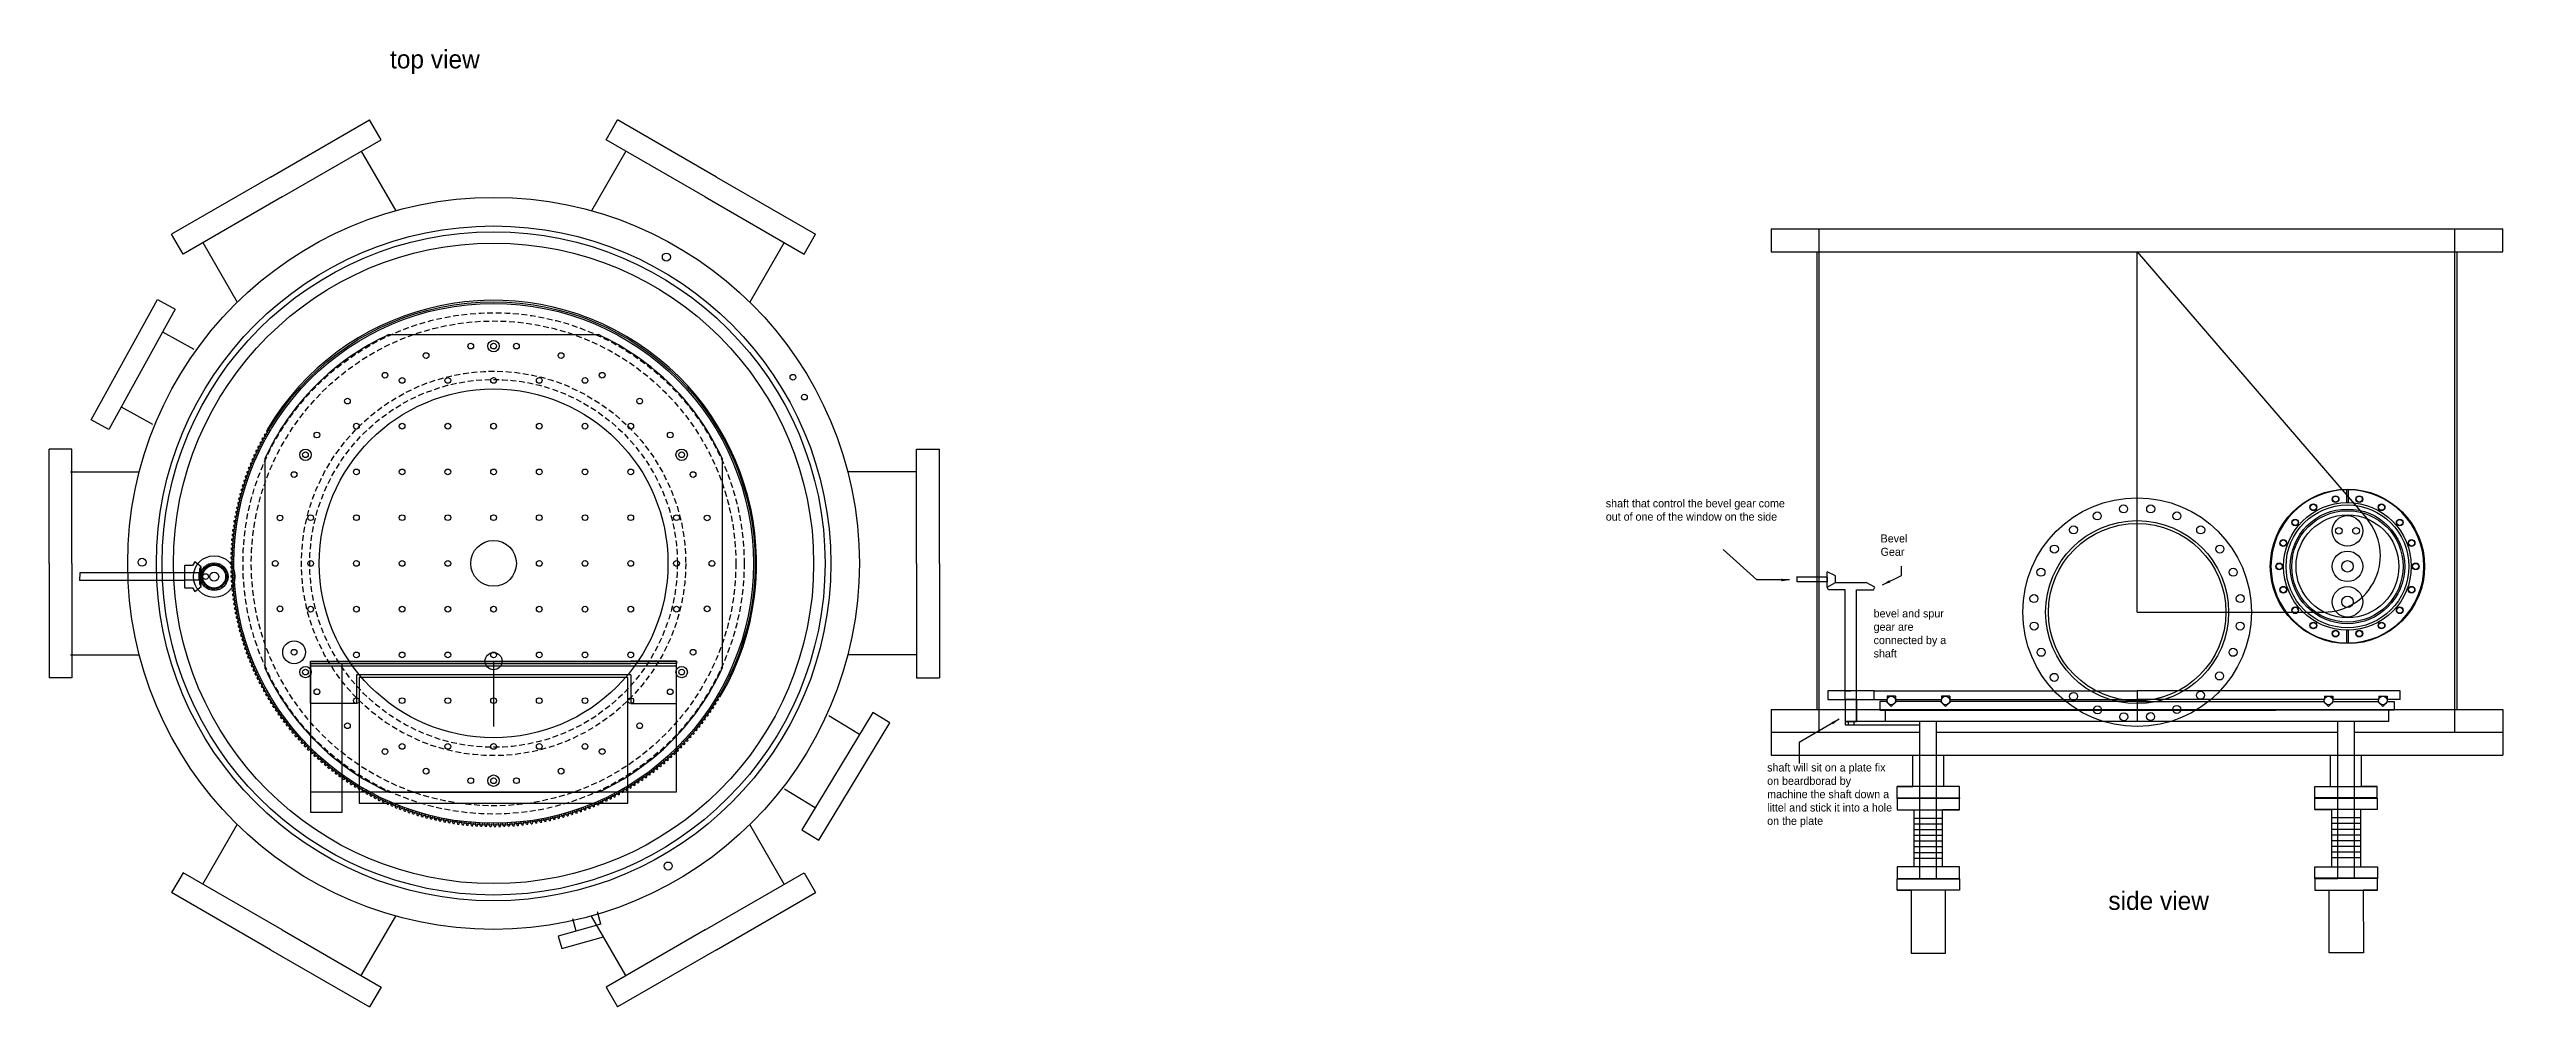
# Model space of a CAD drawing. Header units: inches. Extents: x -48 to 138, y -19 to 22.
# Drawn here: x 30.6 to 137.9, y -19.4 to 22.5 of the extents above; entities that cross this region are included whole.
import ezdxf

# ---------------------------------------------------------------- set-up
doc = ezdxf.new("R2010")
doc.units = ezdxf.units.IN
doc.header["$MEASUREMENT"] = 0
doc.linetypes.add('DASHED2', pattern=[0.375, 0.25, -0.125])
doc.linetypes.add('HIDDEN2', pattern=[0.1875, 0.125, -0.0625])
doc.dimstyles.get("Standard").update_dxf_attribs({"dimtxt": 0.18, "dimasz": 0.18, "dimexe": 0.18, "dimexo": 0.0625, "dimgap": 0.09, "dimtad": 0, "dimtih": 1, "dimtoh": 1, "dimdec": 4, "dimzin": 0, "dimdsep": 46, "dimtxsty": 'Standard', "dimcen": 0.09, "dimadec": 0, "dimazin": 0, "dimtfac": 1, "dimtdec": 4, "dimtofl": 0, "dimtmove": 0, "dimatfit": 3, "dimfxl": 1, "dimtolj": 1, "dimtzin": 0, "dimarcsym": 0})

# ---------------------------------------------------------------- blocks, each defined once
blk = doc.blocks.new('*U2')
at = {"color": 4}
blk.add_arc((-7.99, -8.15), 11.5, 45.4038, 45.7334, dxfattribs=at)
for points in [[(0.04, 0.08), (0, 0.06), (-0.04, 0.04), (-0.08, 0.01)], [(0.08, 0.04), (0.06, 0), (0.04, -0.04), (0.01, -0.08)]]:
    blk.add_open_spline(points, degree=3, dxfattribs=at)
blk = doc.blocks.new('*U3')
at = {"color": 0, "linetype": 'ByBlock', "lineweight": -2, "transparency": 16777216}
for p, rotation in [((75.76, -96.64), 64.35754189942732), ((75.95, -96.57), 63.35195530724869), ((76.14, -96.51), 62.34636871507007), ((76.33, -96.45), 61.3407821228916), ((76.52, -96.39), 60.33519553071336), ((76.72, -96.34), 59.32960893853489), ((76.91, -96.29), 58.32402234635626), ((77.1, -96.24), 57.31843575417746), ((77.3, -96.2), 56.31284916199867), ((77.5, -96.16), 55.30726256982003), ((77.69, -96.12), 54.3016759776414), ((77.89, -96.09), 53.29608938546278), ((78.09, -96.06), 52.29050279328433), ((78.29, -96.03), 51.28491620110571), ((78.49, -96.01), 50.27932960892691), ((78.69, -95.99), 49.27374301674811), ((78.89, -95.98), 48.26815642456929), ((79.09, -95.97), 47.26256983239065), ((79.29, -95.96), 46.2569832402122), ((79.49, -95.95), 45.25139664803376), ((79.69, -95.95), 44.24581005585532), ((79.89, -95.96), 43.24022346367686), ((80.09, -95.96), 42.23463687149859), ((80.29, -95.97), 41.22905027932033), ((80.49, -95.98), 40.2234636871417), ((80.69, -96), 39.21787709496306), ((80.89, -96.02), 38.2122905027848), ((81.09, -96.04), 37.20670391060654), ((81.28, -96.07), 36.20111731842791), ((81.48, -96.1), 35.19553072624909), ((81.68, -96.13), 34.18994413407047), ((81.88, -96.17), 33.18435754189184), ((82.07, -96.21), 32.1787709497134), ((82.27, -96.26), 31.17318435753512), ((82.46, -96.3), 30.16759776535685), ((82.66, -96.36), 29.16201117317822), ((82.85, -96.41), 28.15642458099977), ((83.04, -96.47), 27.15083798882151), ((83.23, -96.53), 26.14525139664289), ((83.42, -96.59), 25.13966480446408), ((83.61, -96.66), 24.1340782122856), ((73.6, -97.69), 76.42458100557066), ((73.77, -97.58), 75.41899441339186), ((73.95, -97.48), 74.41340782121304), ((74.12, -97.38), 73.40782122903461), ((74.3, -97.29), 72.40223463685615), ((74.47, -97.19), 71.39664804467787), ((74.65, -97.1), 70.3910614524998), ((74.83, -97.02), 69.38547486032115), ((75.02, -96.94), 68.37988826814237), ((75.2, -96.86), 67.37430167596357), ((75.39, -96.78), 66.36871508378475), ((75.57, -96.71), 65.36312849160593), ((83.8, -96.73), 23.12849162010716), ((83.98, -96.81), 22.12290502792853), ((84.17, -96.88), 21.11731843574972), ((84.35, -96.97), 20.11173184357129), ((84.53, -97.05), 19.10614525139301), ((84.71, -97.14), 18.10055865921494), ((84.89, -97.23), 17.09497206703686), ((85.07, -97.32), 16.08938547485838), ((85.24, -97.42), 15.08379888267958), ((85.42, -97.52), 14.07821229050075), ((85.59, -97.62), 13.07262569832194), ((85.76, -97.73), 12.06703910614318), ((72.16, -98.76), 85.47486033517688), ((72.31, -98.63), 84.46927374299825), ((72.46, -98.5), 83.46368715082018), ((72.62, -98.38), 82.45810055864187), ((72.78, -98.25), 81.45251396646343), ((72.94, -98.14), 80.44692737428481), ((73.1, -98.02), 79.44134078210618), ((73.27, -97.91), 78.43575418992792), ((73.43, -97.79), 77.43016759774946), ((85.93, -97.83), 11.06145251396437), ((86.1, -97.95), 10.05586592178589), ((86.26, -98.06), 9.05027932960782), ((86.42, -98.18), 8.04469273742973), ((86.58, -98.3), 7.039106145251279), ((86.74, -98.42), 6.033519553072465), ((86.9, -98.55), 5.027932960893711), ((87.05, -98.68), 4.022346368714788), ((87.2, -98.81), 3.016759776536228), ((71.02, -99.89), 93.51955307260626), ((71.16, -99.74), 92.51396648042747), ((71.29, -99.59), 91.508379888249), ((71.43, -99.45), 90.50279329607037), ((71.57, -99.31), 89.49720670389155), ((71.71, -99.17), 88.49162011171276), ((71.86, -99.03), 87.48603351953413), ((72.01, -98.89), 86.48044692735569), ((87.35, -98.94), 2.011173184357352), ((87.5, -99.08), 1.005586592178477), ((70.29, -100.84), 99.55307262567749), ((70.4, -100.68), 98.54748603349903), ((70.52, -100.52), 97.54189944132077), ((70.64, -100.36), 96.53631284914194), ((70.77, -100.2), 95.53072625696352), ((70.89, -100.04), 94.52513966478506), ((69.56, -102.04), 106.5921787709282), ((69.65, -101.86), 105.5865921787496), ((69.75, -101.69), 104.5810055865708), ((69.85, -101.51), 103.5754189943924), ((69.96, -101.34), 102.5698324022139), ((70.06, -101.17), 101.5642458100351), ((70.17, -101.01), 100.5586592178563), ((69.05, -103.13), 112.6256983239995), ((69.13, -102.94), 111.6201117318208), ((69.21, -102.76), 110.6145251396422), ((69.29, -102.58), 109.6089385474638), ((69.38, -102.39), 108.6033519552851), ((69.47, -102.22), 107.5977653631067), ((68.72, -104.07), 117.6536312848919), ((68.78, -103.88), 116.648044692713), ((68.84, -103.69), 115.6424581005344), ((68.91, -103.5), 114.636871508356), ((68.98, -103.31), 113.6312849161777), ((68.44, -105.24), 123.6871508379635), ((68.48, -105.04), 122.681564245785), ((68.52, -104.85), 121.6759776536064), ((68.56, -104.65), 120.6703910614278), ((68.61, -104.46), 119.6648044692495), ((68.67, -104.27), 118.6592178770709), ((68.29, -106.23), 128.7150837988559), ((68.32, -106.03), 127.7094972066773), ((68.34, -105.83), 126.7039106144988), ((68.37, -105.63), 125.6983240223203), ((68.4, -105.44), 124.6927374301419), ((68.24, -107.03), 132.7374301675978), ((68.24, -107.23), 133.7430167597764), ((68.24, -107.43), 134.748603351955), ((68.25, -106.83), 131.7318435753912), ((68.26, -106.63), 130.7262569832128), ((68.28, -106.43), 129.7206703910343), ((68.24, -107.63), 135.7541899441338), ((68.25, -107.83), 136.7597765363123), ((68.26, -108.03), 137.7653631284909), ((68.27, -108.23), 138.7709497206694), ((68.29, -108.43), 139.7765363128478), ((68.31, -108.63), 140.7821229050263), ((68.33, -108.83), 141.7877094972045), ((68.36, -109.03), 142.7932960893831), ((68.39, -109.23), 143.7988826815618), ((68.42, -109.42), 144.8044692737402), ((68.46, -109.62), 145.8100558659189), ((68.5, -109.82), 146.8156424580975), ((68.55, -110.01), 147.8212290502761), ((68.6, -110.21), 148.8268156424546), ((68.65, -110.4), 149.832402234633), ((68.7, -110.59), 150.8379888268115), ((68.76, -110.78), 151.8435754189901), ((68.82, -110.97), 152.8491620111685), ((68.89, -111.16), 153.8547486033466), ((68.95, -111.35), 154.8603351955249), ((69.03, -111.54), 155.8659217877037), ((69.1, -111.72), 156.8715083798822), ((69.18, -111.91), 157.8770949720606), ((69.26, -112.09), 158.8826815642392), ((69.34, -112.27), 159.8882681564174), ((69.43, -112.45), 160.8938547485958), ((69.52, -112.63), 161.8994413407746), ((69.62, -112.81), 162.9050279329532), ((69.71, -112.98), 163.9106145251315), ((69.81, -113.16), 164.91620111731), ((69.92, -113.33), 165.9217877094884), ((70.02, -113.5), 166.9273743016669), ((70.13, -113.67), 167.9329608938456), ((70.25, -113.83), 168.9385474860243), ((70.36, -114), 169.9441340782028), ((70.48, -114.16), 170.9497206703814), ((70.6, -114.32), 171.9553072625602), ((70.72, -114.48), 172.9608938547385), ((70.85, -114.63), 173.9664804469171), ((70.98, -114.79), 174.9720670390959), ((71.11, -114.94), 175.9776536312746), ((71.24, -115.09), 176.9832402234532), ((71.38, -115.23), 177.988826815632), ((71.52, -115.38), 178.9944134078103), ((71.66, -115.52), 180)]:
    blk.add_blockref('*U2', p, dxfattribs=dict(at, rotation=rotation))
blk.add_blockref('*U2', (87.64, -99.22), dxfattribs=at)

msp = doc.modelspace()

# ---------------------------------------------------------------- linework, layer by layer
for p, q in [((40.25, 16.8875), (44.58013, 19.3875)), ((45.08013, 18.52147), (44.58013, 19.3875)), ((54.91987, 18.52147), (55.41987, 19.3875)), ((59.75, 16.8875), (55.41987, 19.3875)), ((40.75, 16.02147), (45.08013, 18.52147)), ((59.25, 16.02147), (54.91987, 18.52147)), ((44.2141, 18.02147), (45.71813, 15.41641)), ((55.7859, 18.02147), (54.28187, 15.41641)), ((55.7859, 18.02147), (54.28187, 15.41641)), ((40.25, 16.8875), (35.91987, 14.3875)), ((59.75, 16.8875), (64.08013, 14.3875)), ((40.75, 16.02147), (36.41987, 13.52147)), ((59.25, 16.02147), (63.58013, 13.52147)), ((36.41987, 13.52147), (35.91987, 14.3875)), ((37.2859, 14.02147), (38.78993, 11.41641)), ((62.7141, 14.02147), (61.21007, 11.41641)), ((62.7141, 14.02147), (61.21007, 11.41641)), ((63.58013, 13.52147), (64.08013, 14.3875)), ((105.88494, 14.61978), (105.88494, 13.61978)), ((105.88494, 14.61978), (137.88494, 14.61978)), ((105.88494, 14.61978), (137.88494, 14.61978)), ((107.98494, -7.38022), (107.98494, 14.61978)), ((135.78494, -7.38022), (135.78494, 14.61978)), ((137.88494, 13.61978), (137.88494, 14.61978)), ((105.88494, 13.61978), (137.88494, 13.61978)), ((107.88494, -6.38022), (107.88494, 13.61978)), ((121.88494, -2.13022), (121.88494, 13.61978)), ((135.88494, -6.38022), (135.88494, 13.61978)), ((35.52561, 10.12171), (36.89391, 9.36729)), ((33.85405, 8.90223), (33.85405, 8.90223)), ((33.71499, 6.83779), (35.08329, 6.08336)), ((30.55868, 0), (30.55868, 5)), ((31.55868, 5), (30.55868, 5)), ((31.55868, 0), (31.55868, 5)), ((68.5, 0), (68.5, 5)), ((68.5, 5), (69.5, 5)), ((69.5, 0), (69.5, 5)), ((31.5, 4), (34.50807, 4)), ((68.5, 4), (65.49193, 4)), ((68.5, 4), (65.49193, 4)), ((30.55868, 0), (30.55868, -5)), ((31.55868, 0), (31.55868, -5)), ((36.93517, 0.07525), (36.82848, -0.08479)), ((37.21431, -0.14483), (36.93517, 0.07525)), ((36.50053, -0.08479), (36.48084, -0.10448)), ((36.48084, -0.10448), (36.48084, -1.04936)), ((36.50053, -0.41944), (36.48084, -0.39975)), ((36.48084, -0.75408), (36.50053, -0.7344)), ((36.48084, -1.04936), (36.50053, -1.06904)), ((36.82848, -0.08479), (36.50053, -0.08479)), ((37.13045, -0.41944), (36.50053, -0.41944)), ((36.50053, -0.7344), (36.50053, -0.41944)), ((37.13045, -0.7344), (36.50053, -0.7344)), ((36.50053, -1.06904), (36.82848, -1.06904)), ((36.82848, -1.06904), (36.93517, -1.22908)), ((36.93517, -1.22908), (37.21431, -1.009)), ((37.13045, -0.41944), (37.15013, -0.39975)), ((37.13045, -0.7344), (37.13045, -0.41944)), ((37.15013, -0.75408), (37.13045, -0.7344)), ((37.15013, -0.24129), (37.21431, -0.14483)), ((37.15013, -0.91255), (37.15013, -0.24129)), ((37.21431, -1.009), (37.15013, -0.91255)), ((37.21431, -1.009), (37.21431, -0.14483)), ((68.5, 0), (68.5, -5)), ((69.5, 0), (69.5, -5)), ((31.5, -4), (34.50807, -4)), ((68.5, -4), (65.49193, -4)), ((68.5, -4), (65.49193, -4)), ((31.55868, -5), (30.55868, -5)), ((68.5, -5), (69.5, -5)), ((105.88494, -6.38022), (119.25102, -6.38022)), ((105.88494, -6.38022), (105.88494, -7.38022)), ((109.11834, -5.94371), (109.11834, -6.91147)), ((109.61834, -5.94371), (109.61834, -6.91147)), ((121.88494, -6.41147), (115.81224, -6.41147)), ((119.25102, -6.38022), (124.51885, -6.38022)), ((121.88494, -6.41147), (127.95764, -6.41147)), ((124.51885, -6.38022), (137.88494, -6.38022)), ((137.88494, -6.38022), (137.88494, -7.38022)), ((66.00285, -7.47433), (64.66535, -6.66656)), ((105.88494, -7.38022), (112.38494, -7.38022)), ((105.88494, -7.38022), (112.38494, -7.38022)), ((105.88494, -7.38022), (105.88494, -8.38022)), ((107.98494, -7.38022), (110.88494, -7.38022)), ((110.88494, -6.91147), (109.11834, -6.91147)), ((109.11834, -6.91147), (109.11834, -7.05414)), ((109.11834, -7.05414), (112.38494, -7.05414)), ((110.88494, -7.38022), (112.38494, -7.38022)), ((112.38494, -13.78647), (112.38494, -6.91147)), ((113.11494, -13.78647), (113.11494, -6.91147)), ((113.11494, -7.38022), (130.65859, -7.38022)), ((113.11494, -7.38022), (130.65859, -7.38022)), ((130.66303, -13.78038), (130.65826, -6.90538)), ((131.39303, -13.77987), (131.38826, -6.90487)), ((131.38859, -7.38022), (137.88494, -7.38022)), ((131.38859, -7.38022), (137.88494, -7.38022)), ((137.88494, -7.38022), (137.88494, -8.38022)), ((105.88494, -8.38022), (137.88494, -8.38022)), ((112.07244, -9.75522), (112.07244, -8.38022)), ((113.42744, -9.75522), (113.42744, -8.38022)), ((130.34773, -9.74935), (130.34678, -8.37435)), ((131.70273, -9.74841), (131.70178, -8.37341)), ((64.06421, -10.68434), (62.7267, -9.87657)), ((114.11494, -9.75522), (111.38494, -9.75522)), ((111.38494, -9.75522), (112.07244, -9.75522)), ((111.38494, -10.25522), (111.38494, -9.75522)), ((111.38494, -10.25522), (114.11494, -10.25522)), ((111.38494, -10.27085), (111.38494, -10.25522)), ((114.11494, -10.27085), (111.38494, -10.27085)), ((111.38494, -10.27085), (111.38494, -10.77085)), ((114.11494, -9.75522), (113.42744, -9.75522)), ((114.11494, -10.25522), (114.11494, -9.75522)), ((114.11494, -10.25522), (114.11494, -10.27085)), ((114.11494, -10.77085), (114.11494, -10.27085)), ((129.66023, -9.74982), (132.39023, -9.74793)), ((129.66023, -9.74982), (130.34773, -9.74935)), ((129.66058, -10.24982), (129.66023, -9.74982)), ((132.39058, -10.24793), (129.66058, -10.24982)), ((129.66058, -10.24982), (129.66059, -10.26545)), ((129.66059, -10.26545), (132.39059, -10.26355)), ((129.66094, -10.76545), (129.66059, -10.26545)), ((132.39023, -9.74793), (131.70273, -9.74841)), ((132.39058, -10.24793), (132.39023, -9.74793)), ((132.39059, -10.26355), (132.39058, -10.24793)), ((132.39059, -10.26355), (132.39094, -10.76355)), ((37.2859, -14.02147), (38.78993, -11.41641)), ((62.7141, -14.02147), (61.21007, -11.41641)), ((111.38494, -10.77085), (114.11494, -10.77085)), ((111.38494, -10.77085), (112.12494, -10.77085)), ((112.12494, -10.77085), (112.12494, -13.27085)), ((112.12494, -11.13253), (113.37494, -11.13253)), ((112.12494, -11.13253), (113.37494, -11.13253)), ((112.12494, -11.38253), (113.37494, -11.38253)), ((112.12494, -11.63253), (113.37494, -11.63253)), ((114.11494, -10.77085), (113.37494, -10.77085)), ((113.37494, -13.27085), (113.37494, -10.77085)), ((132.39094, -10.76355), (129.66094, -10.76545)), ((129.66094, -10.76545), (130.40094, -10.76493)), ((130.40267, -13.26493), (130.40094, -10.76493)), ((131.65119, -11.12575), (130.40119, -11.12662)), ((131.65119, -11.12575), (130.40119, -11.12662)), ((131.65136, -11.37575), (130.40136, -11.37662)), ((131.65153, -11.62575), (130.40153, -11.62662)), ((132.39094, -10.76355), (131.65094, -10.76407)), ((131.65094, -10.76407), (131.65267, -13.26407)), ((112.12494, -11.88253), (113.37494, -11.88253)), ((112.12494, -12.13253), (113.37494, -12.13253)), ((112.12494, -12.38253), (113.37494, -12.38253)), ((112.12494, -12.38253), (113.37494, -12.38253)), ((112.12494, -12.63253), (113.37494, -12.63253)), ((112.12494, -12.63253), (113.37494, -12.63253)), ((131.65171, -11.87575), (130.40171, -11.87662)), ((131.65188, -12.12575), (130.40188, -12.12662)), ((131.65205, -12.37575), (130.40206, -12.37662)), ((131.65205, -12.37575), (130.40206, -12.37662)), ((131.65223, -12.62575), (130.40223, -12.62662)), ((131.65223, -12.62575), (130.40223, -12.62662)), ((131.6524, -12.87575), (130.4024, -12.87662)), ((36.41987, -13.52147), (35.91987, -14.3875)), ((40.75, -16.02147), (36.41987, -13.52147)), ((59.25, -16.02147), (63.58013, -13.52147)), ((63.58013, -13.52147), (64.08013, -14.3875)), ((112.12494, -13.27085), (111.38494, -13.27085)), ((111.38494, -13.27085), (111.38494, -13.77085)), ((111.38494, -13.77085), (114.11494, -13.77085)), ((111.38494, -13.77085), (111.38494, -13.78647)), ((111.38494, -13.78647), (114.11494, -13.78647)), ((111.38494, -14.28647), (111.38494, -13.78647)), ((111.38494, -13.78647), (112.38494, -13.78647)), ((112.12494, -12.88253), (113.37494, -12.88253)), ((113.37494, -13.27085), (112.12494, -13.27085)), ((114.11494, -13.78647), (113.11494, -13.78647)), ((114.11494, -13.27085), (113.37494, -13.27085)), ((114.11494, -13.77085), (114.11494, -13.27085)), ((114.11494, -13.78647), (114.11494, -13.77085)), ((114.11494, -13.78647), (114.11494, -14.28647)), ((129.66267, -13.26545), (130.40267, -13.26493)), ((129.66302, -13.76545), (129.66267, -13.26545)), ((132.39302, -13.76355), (129.66302, -13.76545)), ((129.66303, -13.78107), (129.66302, -13.76545)), ((132.39303, -13.77918), (129.66303, -13.78107)), ((129.66303, -13.78107), (130.66303, -13.78038)), ((129.66303, -13.78107), (129.66338, -14.28107)), ((130.40267, -13.26493), (131.65267, -13.26407)), ((132.39303, -13.77918), (131.39303, -13.77987)), ((131.65267, -13.26407), (132.39267, -13.26355)), ((132.39267, -13.26355), (132.39302, -13.76355)), ((132.39302, -13.76355), (132.39303, -13.77918)), ((132.39338, -14.27918), (132.39303, -13.77918)), ((40.25, -16.8875), (35.91987, -14.3875)), ((59.75, -16.8875), (64.08013, -14.3875)), ((114.11494, -14.28647), (111.38494, -14.28647)), ((111.38494, -14.28647), (111.99994, -14.28647)), ((111.99994, -14.28647), (111.99994, -17.03647)), ((114.11494, -14.28647), (113.49994, -14.28647)), ((113.49994, -17.03647), (113.49994, -14.28647)), ((129.66338, -14.28107), (132.39338, -14.27918)), ((129.66338, -14.28107), (130.27838, -14.28065)), ((130.28029, -17.03065), (130.27838, -14.28065)), ((132.39338, -14.27918), (131.77838, -14.2796)), ((131.77838, -14.2796), (131.78029, -17.0296)), ((40.75, -16.02147), (45.08013, -18.52147)), ((44.2141, -18.02147), (45.71813, -15.41641)), ((53.61364, -16.07618), (53.45993, -15.53509)), ((55.7859, -18.02147), (54.28187, -15.41641)), ((54.69583, -15.76876), (54.54212, -15.22767)), ((59.25, -16.02147), (54.91987, -18.52147)), ((40.25, -16.8875), (44.58013, -19.3875)), ((59.75, -16.8875), (55.41987, -19.3875)), ((111.99994, -17.03647), (113.49994, -17.03647)), ((131.78029, -17.0296), (130.28029, -17.03065)), ((45.08013, -18.52147), (44.58013, -19.3875)), ((54.91987, -18.52147), (55.41987, -19.3875))]:
    msp.add_line(p, q)
at = {"color": 6}
for p, q in [((121.88494, 13.61978), (131.92795, 1.95588)), ((121.88494, -2.13022), (130.05416, -2.13022))]:
    msp.add_line(p, q, dxfattribs=at)
at = {"color": 3}
for p, q in [((45.41742, 10), (54.58258, 10)), ((40, 4.58258), (40, -4.58258)), ((60, 4.58258), (60, -4.58258)), ((110.88494, -6.91147), (110.88494, -6.41147)), ((132.88494, -6.41147), (110.88494, -6.41147)), ((121.88494, -6.41147), (121.88494, -6.91147)), ((132.88494, -6.41147), (132.88494, -6.91147)), ((112.38494, -6.91147), (110.88494, -6.91147)), ((113.11494, -6.91147), (112.38494, -6.91147)), ((132.88494, -6.91147), (113.11494, -6.91147)), ((45.41742, -10), (54.58258, -10))]:
    msp.add_line(p, q, dxfattribs=at)
at = {"color": 4}
for p, q in [((40.22811, 5.79896), (40.11029, 5.86888)), ((59.84006, -5.68251), (59.9587, -5.75102)), ((110.38494, -5.94371), (110.38494, -5.56871)), ((110.38494, -5.56871), (121.88494, -5.56871)), ((110.38494, -5.94371), (110.38494, -5.56871)), ((110.38494, -5.94371), (110.95384, -5.94371)), ((110.91397, -6.03647), (110.63494, -6.03647)), ((110.63494, -6.03647), (110.63494, -6.41147)), ((110.63494, -6.41147), (112.38494, -6.41147)), ((111.13494, -6.25744), (110.91397, -6.03647)), ((111.31604, -5.80474), (110.95384, -5.80474)), ((110.95384, -5.80474), (110.95384, -5.94371)), ((111.35591, -6.03647), (111.13494, -6.25744)), ((111.31604, -5.80474), (111.31604, -5.94371)), ((111.31604, -5.94371), (113.32884, -5.94371)), ((113.28897, -6.03647), (111.35591, -6.03647)), ((112.38494, -6.41147), (121.88494, -6.41147)), ((112.38494, -6.41147), (121.88494, -6.41147)), ((113.50994, -6.25744), (113.28897, -6.03647)), ((113.69104, -5.80474), (113.32884, -5.80474)), ((113.32884, -5.80474), (113.32884, -5.94371)), ((113.73091, -6.03647), (113.50994, -6.25744)), ((113.69104, -5.80474), (113.69104, -5.94371)), ((113.69104, -5.94371), (121.88494, -5.94371)), ((121.88494, -6.03647), (113.73091, -6.03647)), ((133.38494, -5.56871), (121.88494, -5.56871)), ((121.88494, -5.56871), (121.88494, -5.94371)), ((130.07884, -5.94371), (121.88494, -5.94371)), ((121.88494, -6.03647), (130.03897, -6.03647)), ((121.88494, -6.03647), (121.88494, -6.41147)), ((131.38494, -6.41147), (121.88494, -6.41147)), ((131.38494, -6.41147), (121.88494, -6.41147)), ((130.03897, -6.03647), (130.25994, -6.25744)), ((130.07884, -5.80474), (130.44104, -5.80474)), ((130.07884, -5.80474), (130.07884, -5.94371)), ((130.25994, -6.25744), (130.48091, -6.03647)), ((130.44104, -5.80474), (130.44104, -5.94371)), ((132.45384, -5.94371), (130.44104, -5.94371)), ((130.48091, -6.03647), (132.41397, -6.03647)), ((133.13494, -6.41147), (131.38494, -6.41147)), ((132.41397, -6.03647), (132.63494, -6.25744)), ((132.45384, -5.80474), (132.81604, -5.80474)), ((132.45384, -5.80474), (132.45384, -5.94371)), ((132.63494, -6.25744), (132.85591, -6.03647)), ((132.81604, -5.80474), (132.81604, -5.94371)), ((133.38494, -5.94371), (132.81604, -5.94371)), ((132.85591, -6.03647), (133.13494, -6.03647)), ((133.13494, -6.03647), (133.13494, -6.41147)), ((133.38494, -5.94371), (133.38494, -5.56871))]:
    msp.add_line(p, q, dxfattribs=at)
at = {"color": 2, "linetype": 'Continuous'}
for p, q in [((131.05369, 2.6596), (131.05369, 3.24463)), ((131.11619, 3.24463), (131.11619, 2.6596)), ((131.05369, -3.50508), (131.05369, -2.92005)), ((131.11619, -2.92005), (131.11619, -3.50508))]:
    msp.add_line(p, q, dxfattribs=at)
at = {"color": 7}
for p, q in [((31.90598, -0.41944), (31.89349, -0.75408)), ((36.48084, -0.75408), (31.89349, -0.75408)), ((36.50053, -0.41944), (31.90598, -0.41944))]:
    msp.add_line(p, q, dxfattribs=at)
at = {"color": 50}
for p, q in [((107.4891, -0.60814), (106.9833, -0.60814)), ((107.00981, -0.80814), (107.00981, -0.60814)), ((107.4891, -0.80814), (107.00981, -0.80814)), ((108.32245, -0.60814), (107.4891, -0.60814)), ((108.32245, -0.80814), (107.4891, -0.80814)), ((108.32245, -1.04172), (108.32245, -0.37456)), ((108.69765, -0.5383), (108.32245, -0.37456)), ((108.32245, -0.70814), (108.32245, -0.60814)), ((108.32245, -0.60814), (108.32245, -0.80814)), ((108.32245, -1.04172), (108.69765, -0.8383)), ((108.32245, -1.04172), (108.69765, -0.8383)), ((108.38442, -1.15602), (108.32245, -1.04172)), ((108.69765, -0.8383), (108.69765, -0.5383)), ((108.69765, -0.8383), (110.03903, -0.8383)), ((110.41422, -1.04172), (110.03903, -0.8383)), ((110.35225, -1.15602), (110.41422, -1.04172)), ((109.11834, -1.15602), (108.38442, -1.15602)), ((109.11834, -5.94371), (109.11834, -1.15602)), ((109.61834, -5.94371), (109.61834, -1.15602)), ((109.61834, -1.15602), (110.35225, -1.15602)), ((50, -4.27335), (50, -7.12742)), ((109.11834, -5.56871), (109.36834, -5.56871)), ((109.11834, -5.56871), (109.36834, -5.56871)), ((109.61834, -5.94371), (109.11834, -5.94371)), ((109.11834, -5.94371), (109.11834, -6.91147)), ((109.61834, -6.91147), (109.61834, -5.94371)), ((109.11834, -6.91147), (109.61834, -6.91147)), ((109.24469, -6.91147), (109.24469, -7.05414)), ((109.24469, -7.05414), (109.49824, -7.05414)), ((109.49824, -6.91147), (109.49824, -7.05414))]:
    msp.add_line(p, q, dxfattribs=at)
at = {"color": 2}
for p, q in [((110.38494, -5.56871), (108.35174, -5.56871)), ((108.35174, -5.56871), (108.35174, -5.94371)), ((108.35174, -5.94371), (110.38494, -5.94371))]:
    msp.add_line(p, q, dxfattribs=at)
for points in [[(36.0688, 11.10689), (33.1718, 5.85261), (32.40555, 6.27509), (35.30255, 11.52937)], [(66.58445, -6.51133), (63.48261, -11.64734), (64.23161, -12.09969), (67.33345, -6.96368)]]:
    msp.add_lwpolyline(points, close=True)
at = {"color": 50}
for points in [[(42, -4.27335), (58, -4.27335), (58, -4.37335), (42, -4.37335)], [(42, -10.87335), (43.375, -10.87335), (43.375, -4.37335), (42, -4.37335)], [(42, -9.98835), (58, -9.98835), (58, -4.48835), (42, -4.48835)], [(44.125, -10.48835), (55.875, -10.48835), (55.875, -4.98835), (44.125, -4.98835)]]:
    msp.add_lwpolyline(points, close=True, dxfattribs=at)
for points in [[(44, -4.87335), (44, -6.12335), (42, -6.12335), (42, -4.27335), (44, -4.27335)], [(56, -4.87335), (56, -6.12335), (58, -6.12335), (58, -4.27335), (56, -4.27335)], [(42, -4.87335), (42, -4.37335), (56, -4.37335)], [(56, -4.87335), (44, -4.87335)]]:
    msp.add_lwpolyline(points, dxfattribs=at)
msp.add_lwpolyline([(54.69583, -15.76876), (52.83207, -16.29821), (52.98578, -16.8393), (54.805, -16.32251)])
for centre, radius in [((50, 0), 16), ((50, 0), 14.75), ((50, 0), 14.5), ((50, 0), 14), ((57.5569, 13.39204), 0.175), ((63.09418, 8.13728), 0.125), ((63.59418, 7.27125), 0.125), ((121.88494, -2.13022), 5), ((120.14373, 2.07343), 0.175), ((121.29104, 2.38085), 0.175), ((122.47883, 2.38085), 0.175), ((123.62615, 2.07343), 0.175), ((121.88494, -2.13022), 4), ((121.88494, -2.13022), 3.88), ((119.10463, 1.46659), 0.175), ((124.66525, 1.46659), 0.175), ((34.62505, 0.05106), 0.175), ((37.78005, -0.57692), 0.91023), ((37.78005, -0.57692), 0.60531), ((118.26474, 0.6267), 0.175), ((125.50514, 0.6267), 0.175), ((37.78005, -0.57692), 0.53878), ((37.78005, -0.57692), 0.5), ((37.78005, -0.57692), 0.19685), ((117.68129, -0.38901), 0.175), ((126.08859, -0.38901), 0.175), ((117.37386, -1.53633), 0.175), ((126.39601, -1.53633), 0.175), ((117.37985, -2.73963), 0.175), ((126.39003, -2.73963), 0.175), ((117.68727, -3.88695), 0.175), ((126.0826, -3.88695), 0.175), ((118.25985, -4.98136), 0.175), ((125.48958, -4.92179), 0.175), ((119.10514, -5.81582), 0.175), ((120.15405, -6.40553), 0.175), ((123.61995, -6.38061), 0.175), ((124.65512, -5.76708), 0.175), ((121.30333, -6.70555), 0.175), ((122.47464, -6.69542), 0.175), ((57.6375, -13.22854), 0.175)]:
    msp.add_circle(centre, radius)
at = {"color": 4}
for centre, radius in [((50, 0), 11.43645), ((50, 0), 11.363), ((50, 9.5), 0.25), ((47.04889, 9.08259), 0.125), ((49.00175, 9.49768), 0.125), ((50.99825, 9.49768), 0.125), ((52.95111, 9.08259), 0.125), ((50, 0), 7.625), ((45.25, 8.22724), 0.125), ((54.75, 8.22724), 0.125), ((43.6098, 7.09703), 0.125), ((56.3902, 7.09703), 0.125), ((42.27389, 5.61335), 0.125), ((57.72611, 5.61335), 0.125), ((41.77276, 4.75), 0.25), ((58.22724, 4.75), 0.25), ((41.27564, 3.88433), 0.125), ((58.72436, 3.88433), 0.125), ((40.65869, 1.98556), 0.125), ((59.34131, 1.98556), 0.125), ((40.45, 0), 0.125), ((59.55, 0), 0.125), ((40.65869, -1.98556), 0.125), ((59.34131, -1.98556), 0.125), ((41.27564, -3.88433), 0.125), ((58.72436, -3.88433), 0.125), ((41.77276, -4.75), 0.25), ((58.22724, -4.75), 0.25), ((42.27389, -5.61335), 0.125), ((57.72611, -5.61335), 0.125), ((111.13494, -5.99228), 0.1875), ((113.50994, -5.99228), 0.1875), ((130.25994, -5.99228), 0.1875), ((132.63494, -5.99228), 0.1875), ((43.6098, -7.09703), 0.125), ((56.3902, -7.09703), 0.125), ((45.25, -8.22724), 0.125), ((54.75, -8.22724), 0.125), ((47.04889, -9.08259), 0.125), ((49.00175, -9.49768), 0.125), ((50, -9.5), 0.25), ((50.99825, -9.49768), 0.125), ((52.95111, -9.08259), 0.125)]:
    msp.add_circle(centre, radius, dxfattribs=at)
at = {"color": 4, "linetype": 'DASHED2'}
for radius in [10.9601, 10.59791, 8.4021, 8.0399]:
    msp.add_circle((50, 0), radius, dxfattribs=at)
at = {"color": 3}
for centre, radius in [((50, 9.5), 0.125), ((46, 8), 0.125), ((48, 8), 0.125), ((50, 8), 0.125), ((52, 8), 0.125), ((54, 8), 0.125), ((44, 6), 0.125), ((46, 6), 0.125), ((48, 6), 0.125), ((50, 6), 0.125), ((52, 6), 0.125), ((54, 6), 0.125), ((56, 6), 0.125), ((41.77276, 4.75), 0.125), ((58.22724, 4.75), 0.125), ((44, 4), 0.125), ((46, 4), 0.125), ((48, 4), 0.125), ((50, 4), 0.125), ((52, 4), 0.125), ((54, 4), 0.125), ((56, 4), 0.125), ((131.08494, -0.13022), 2.505), ((42, 2), 0.125), ((44, 2), 0.125), ((46, 2), 0.125), ((48, 2), 0.125), ((50, 2), 0.125), ((52, 2), 0.125), ((54, 2), 0.125), ((56, 2), 0.125), ((58, 2), 0.125), ((42, 0), 0.125), ((44, 0), 0.125), ((46, 0), 0.125), ((48, 0), 0.125), ((50, 0), 1), ((52, 0), 0.125), ((54, 0), 0.125), ((56, 0), 0.125), ((58, 0), 0.125), ((37.40505, -0.57692), 0.125), ((42, -2), 0.125), ((44, -2), 0.125), ((46, -2), 0.125), ((48, -2), 0.125), ((50, -2), 0.125), ((52, -2), 0.125), ((54, -2), 0.125), ((56, -2), 0.125), ((58, -2), 0.125), ((44, -4), 0.125), ((46, -4), 0.125), ((48, -4), 0.125), ((50, -4), 0.125), ((52, -4), 0.125), ((54, -4), 0.125), ((56, -4), 0.125), ((41.77276, -4.75), 0.125), ((58.22724, -4.75), 0.125), ((44, -6), 0.125), ((46, -6), 0.125), ((48, -6), 0.125), ((50, -6), 0.125), ((52, -6), 0.125), ((54, -6), 0.125), ((56, -6), 0.125), ((46, -8), 0.125), ((48, -8), 0.125), ((50, -8), 0.125), ((52, -8), 0.125), ((54, -8), 0.125), ((50, -9.5), 0.125)]:
    msp.add_circle(centre, radius, dxfattribs=at)
at = {"color": 2, "linetype": 'Continuous'}
for centre, radius in [((131.08494, -0.13022), 3.375), ((131.08494, -0.13022), 2.79), ((131.08494, -0.13022), 2.685), ((131.08494, -0.13022), 2.435), ((129.59269, 2.45443), 0.1475), ((129.59269, 2.45443), 0.1325), ((130.56668, 2.80894), 0.1475), ((130.56668, 2.80894), 0.1325), ((131.60319, 2.80894), 0.1475), ((131.60319, 2.80894), 0.1325), ((132.57719, 2.45443), 0.1475), ((132.57719, 2.45443), 0.1325), ((128.79868, 1.78818), 0.1475), ((128.79868, 1.78818), 0.1325), ((133.3712, 1.78818), 0.1475), ((133.3712, 1.78818), 0.1325), ((128.10044, -0.13022), 0.1475), ((128.10044, -0.13022), 0.1325), ((128.28043, 0.89054), 0.1475), ((128.28043, 0.89054), 0.1325), ((133.88945, 0.89054), 0.1475), ((133.88945, 0.89054), 0.1325), ((134.06944, -0.13022), 0.1475), ((134.06944, -0.13022), 0.1325), ((128.28043, -1.15098), 0.1475), ((128.28043, -1.15098), 0.1325), ((133.88945, -1.15098), 0.1475), ((133.88945, -1.15098), 0.1325), ((128.79868, -2.04862), 0.1475), ((128.79868, -2.04862), 0.1325), ((133.3712, -2.04862), 0.1475), ((133.3712, -2.04862), 0.1325), ((129.59269, -2.71487), 0.1475), ((129.59269, -2.71487), 0.1325), ((130.56668, -3.06938), 0.1475), ((130.56668, -3.06938), 0.1325), ((131.60319, -3.06938), 0.1475), ((131.60319, -3.06938), 0.1325), ((132.57719, -2.71487), 0.1475), ((132.57719, -2.71487), 0.1325)]:
    msp.add_circle(centre, radius, dxfattribs=at)
at = {"color": 1}
msp.add_circle((131.08494, -0.13022), 2.25, dxfattribs=at)
at = {"color": 2}
for centre, radius in [((131.08494, 1.42068), 0.6667), ((130.70994, 1.42068), 0.145), ((131.45994, 1.42068), 0.145), ((131.08494, -0.13022), 0.6667), ((131.08494, -0.13022), 0.25), ((131.08494, -1.68112), 0.6667), ((131.08494, -1.68112), 0.25)]:
    msp.add_circle(centre, radius, dxfattribs=at)
at = {"linetype": 'HIDDEN2'}
msp.add_circle((37.78005, -0.57692), 0.59055, dxfattribs=at)
at = {"color": 50}
for centre, radius in [((41.27564, -3.88433), 0.5), ((50, -4.27335), 0.375)]:
    msp.add_circle(centre, radius, dxfattribs=at)
at = {"color": 4}
msp.add_arc((50, 0), 11.5, 329.9941245, 149.3137191, dxfattribs=at)
at = {"color": 3}
for start, end in [(114.6199773, 155.3800227), (24.6199773, 65.3800227), (204.6199773, 245.3800227), (294.6199773, 335.3800227)]:
    msp.add_arc((50, 0), 11, start, end, dxfattribs=at)
at = {"color": 2, "linetype": 'Continuous'}
for start, end in [(90.5352823, 269.4647177), (270.5352823, 89.4647177)]:
    msp.add_arc((131.08494, -0.13022), 3.345, start, end, dxfattribs=at)
at = {"color": 6}
msp.add_arc((130.05416, 0.34247), 2.47269, 270, 40.7298301, dxfattribs=at)

# ---------------------------------------------------------------- block references
at = {"color": 4, "rotation": 104.0853014914152}
msp.add_blockref('*U3', (-34.75489, -103.3856), dxfattribs=at)

# ---------------------------------------------------------------- texts
at = {"color": 50, "attachment_point": 1}
for s, insert, char_height, width in [('top view', (45.47134, 22.43962), 0.8, 5.6578593), ('shaft that control the bevel gear come out of one of the window on the side', (98.64636, 2.80244), 0.35, 8.5733685), ('Bevel\\PGear', (110.66617, 1.26595), 0.35, 1.993807), ('bevel and spur gear are connected by a shaft', (110.36079, -2.01136), 0.35, 3.4054502), ('shaft will sit on a plate fix on beardborad by machine the shaft down a littel and stick it into a hole on the plate', (105.70425, -8.74671), 0.35, 5.4952504), ('side view', (120.62704, -14.34581), 0.8, 5.9931125)]:
    msp.add_mtext(s, dxfattribs=dict(at, insert=insert, char_height=char_height, width=width))

# ---------------------------------------------------------------- leaders
at = {"color": 50, "ltscale": 2}
msp.add_leader([(106.67855, -0.72579), (105.25441, -0.72579), (103.77329, 0.61152)], dimstyle='Standard', override={"dimasz": 0.35, "dimgap": 0.09, "dimtad": 0}, dxfattribs=at)
at = {"color": 50}
for points in [[(110.75162, -0.94001), (111.57762, -0.52662), (111.57762, -0.12827)], [(108.85202, -6.81026), (107.10919, -7.8229), (107.10919, -8.74671)]]:
    msp.add_leader(points, dimstyle='Standard', override={"dimasz": 0.35, "dimgap": 0.09, "dimtad": 0}, dxfattribs=at)

doc.saveas('drawing.dxf')
